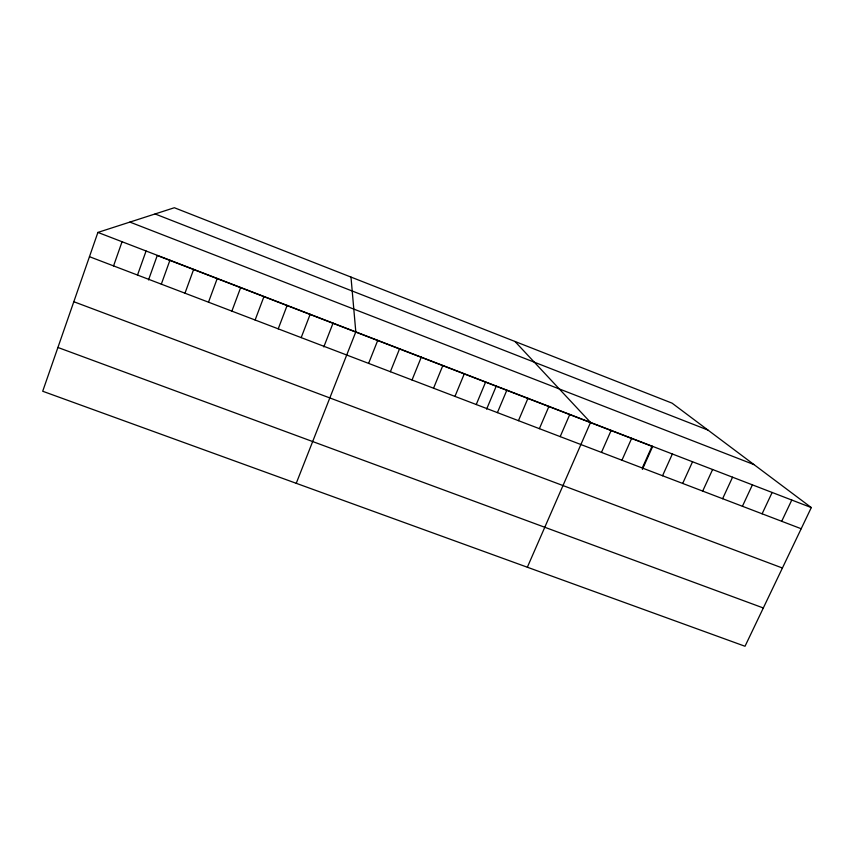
<?xml version="1.0" encoding="UTF-8"?>
<svg xmlns="http://www.w3.org/2000/svg" width="854" height="854" viewBox="0 0 854 854"><rect width="100%" height="100%" fill="white"/><g stroke="black" fill="none" stroke-linecap="round" stroke-linejoin="round"><path stroke-width="1.28" d="M97.9 232.416L42.7 391.249L745.019 646.264L811.3 507.575L672.077 403.152L174.355 207.735L97.9 232.416L811.3 507.575M113.561 265.904L122.058 241.735M137.515 275.052L146.077 250.991M148.521 279.931L157.253 255.517L652.616 446.567L642.389 469.422M161.321 284.158L169.946 260.203M184.976 293.2L193.666 269.352M208.504 302.188L217.258 278.447M231.882 311.123L240.689 287.488M255.122 320.004L263.993 296.477M278.223 328.843L287.147 305.412M301.184 337.618L310.173 314.283M323.805 346.916L333.06 323.111M296.242 483.311L355.808 331.886L350.983 277.08M368.608 363.388L377.756 340.351M390.374 371.714L399.587 348.774M412.034 379.987L421.289 357.143M433.554 388.218L442.863 365.469M454.958 396.395L464.32 373.742M476.244 404.529L485.648 381.973M486.62 409.141L496.206 386.243M497.412 412.621L506.87 390.15M518.453 420.67L527.964 398.295M539.386 428.665L548.941 406.387M560.192 436.618L569.799 414.425M527.345 567.227L590.541 422.431L514.973 341.472M601.472 452.396L611.165 430.384M621.947 460.221L631.682 438.294M642.293 468.003L652.082 446.162M662.544 475.742L672.365 453.986M682.677 483.439L692.541 461.768M702.693 491.093L712.61 469.508M722.612 498.704L732.561 477.205M742.414 506.273L752.406 484.858M762.11 513.798L772.144 492.47M781.698 521.282L791.775 500.049M57.912 347.471L763.316 607.973M73.818 301.729L782.413 568.017M89.467 256.691L801.191 528.733M129.893 222.083L754.007 464.608M155.086 213.959L707.934 430.053"/></g></svg>
